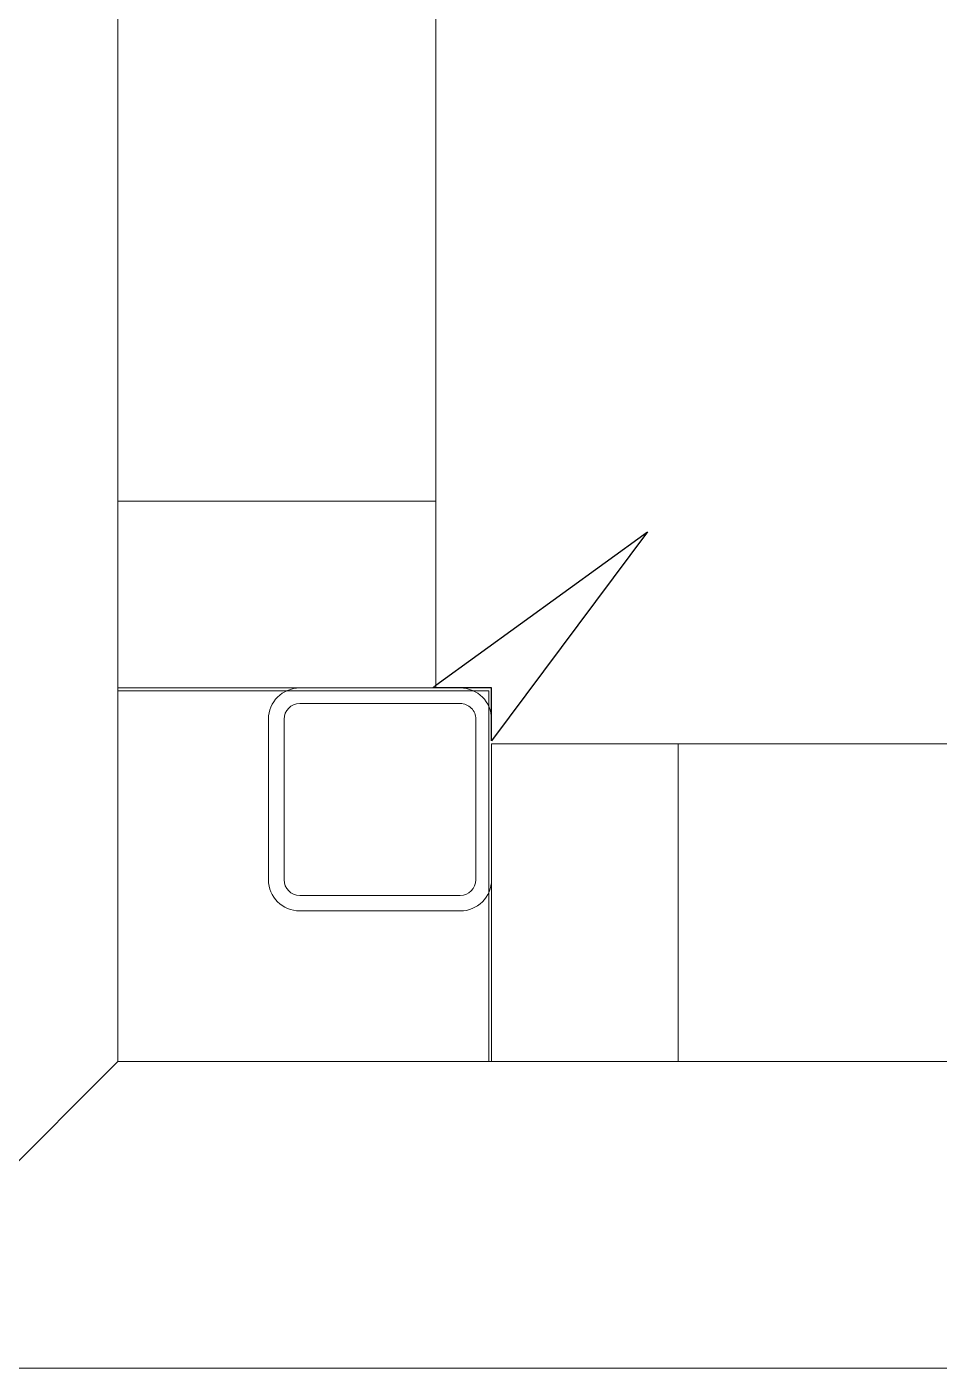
# Model space of a CAD drawing. Header units: millimetres. Extents: x 0 to 59350, y 0 to 29700.
# Drawn here: x 37939.9 to 38021.7, y 18903.7 to 19024 of the extents above; entities that cross this region are included whole.
import ezdxf

# ---------------------------------------------------------------- set-up
doc = ezdxf.new("R2010")
doc.units = ezdxf.units.MM
doc.layers.add('Standard', color=7, linetype='Continuous', lineweight=25)

msp = doc.modelspace()

# ---------------------------------------------------------------- linework, layer by layer
at = {"layer": 'Standard', "color": 59, "linetype": 'Continuous', "lineweight": 18}
for p, q in [((37948.05, 18931.22), (37948.06, 20584.47)), ((37948.06, 20584.47), (37948.05, 18931.22)), ((37920.55, 18903.72), (37948.05, 18931.22)), ((37948.05, 18931.22), (37920.55, 18903.72)), ((37948.05, 18931.22), (37920.55, 18903.72)), ((37920.55, 18903.72), (37948.05, 18931.22)), ((38683.05, 18931.22), (37948.05, 18931.22)), ((37948.05, 18931.22), (38683.05, 18931.22)), ((37920.55, 18903.72), (38683.05, 18903.72)), ((38683.05, 18903.72), (37920.55, 18903.72))]:
    msp.add_line(p, q, dxfattribs=at)
at = {"layer": 'Standard', "color": 2, "linetype": 'Continuous', "lineweight": 18}
for p, q in [((37948.05, 19242.22), (37948.05, 18964.72)), ((37976.55, 19242.22), (37976.55, 18964.72)), ((37948.05, 18964.72), (37948.05, 18981.47)), ((37948.05, 18981.47), (37976.55, 18981.47)), ((37976.55, 18981.47), (37976.55, 18964.72)), ((37976.55, 18964.72), (37948.05, 18964.72)), ((37998.3, 18959.72), (37981.55, 18959.72)), ((37981.55, 18959.72), (37981.55, 18931.22)), ((37981.55, 18959.72), (38683.05, 18959.72)), ((37998.3, 18931.22), (37998.3, 18959.72)), ((37981.55, 18931.22), (37998.3, 18931.22)), ((37981.55, 18931.22), (38683.05, 18931.22))]:
    msp.add_line(p, q, dxfattribs=at)
at = {"layer": 'Standard', "color": 51, "linetype": 'Continuous', "lineweight": -3}
for p, q in [((37976.55, 18964.97), (37995.55, 18978.72)), ((37995.55, 18978.72), (37981.55, 18959.97)), ((37976.3, 18964.72), (37976.55, 18964.97)), ((37981.37, 18964.72), (37976.3, 18964.72)), ((37981.55, 18964.72), (37981.37, 18964.72)), ((37981.55, 18959.97), (37981.55, 18964.72))]:
    msp.add_line(p, q, dxfattribs=at)
at = {"layer": 'Standard', "color": 1, "linetype": 'Continuous', "lineweight": 18}
for p, q in [((37964.05, 18964.72), (37978.75, 18964.72)), ((37978.75, 18963.32), (37964.35, 18963.32)), ((37961.55, 18947.52), (37961.55, 18961.92)), ((37962.95, 18947.52), (37962.95, 18961.92)), ((37980.15, 18947.52), (37980.15, 18961.92)), ((37978.75, 18946.12), (37964.35, 18946.12)), ((37978.75, 18944.72), (37964.35, 18944.72))]:
    msp.add_line(p, q, dxfattribs=at)
at = {"layer": 'Standard', "color": 51, "linetype": 'Continuous', "lineweight": 18}
for p, q in [((37948.05, 18964.47), (37948.05, 18931.22)), ((37981.3, 18964.47), (37948.05, 18964.47)), ((37948.05, 18931.22), (37948.05, 18964.47)), ((37948.05, 18964.47), (37981.3, 18964.47)), ((37981.3, 18931.22), (37981.3, 18964.47)), ((37981.3, 18964.47), (37981.3, 18931.22)), ((37948.05, 18931.22), (37981.3, 18931.22)), ((37981.3, 18931.22), (37948.05, 18931.22))]:
    msp.add_line(p, q, dxfattribs=at)
at = {"layer": 'Standard', "color": 1, "linetype": 'Continuous', "lineweight": 18}
for centre, radius, start, end in [((37964.35, 18961.92), 2.8, 90, 180), ((37978.75, 18961.92), 2.8, 0, 90), ((37964.35, 18961.92), 1.4, 90.0002, 180), ((37978.75, 18961.92), 1.4, 0, 90.0002), ((37964.35, 18947.52), 2.8, 180, 269.9998), ((37964.35, 18947.52), 1.4, 180, 270), ((37978.75, 18947.52), 1.4, 270, 0), ((37978.75, 18947.52), 2.8, 269.9998, 0)]:
    msp.add_arc(centre, radius, start, end, dxfattribs=at)

doc.saveas('drawing.dxf')
